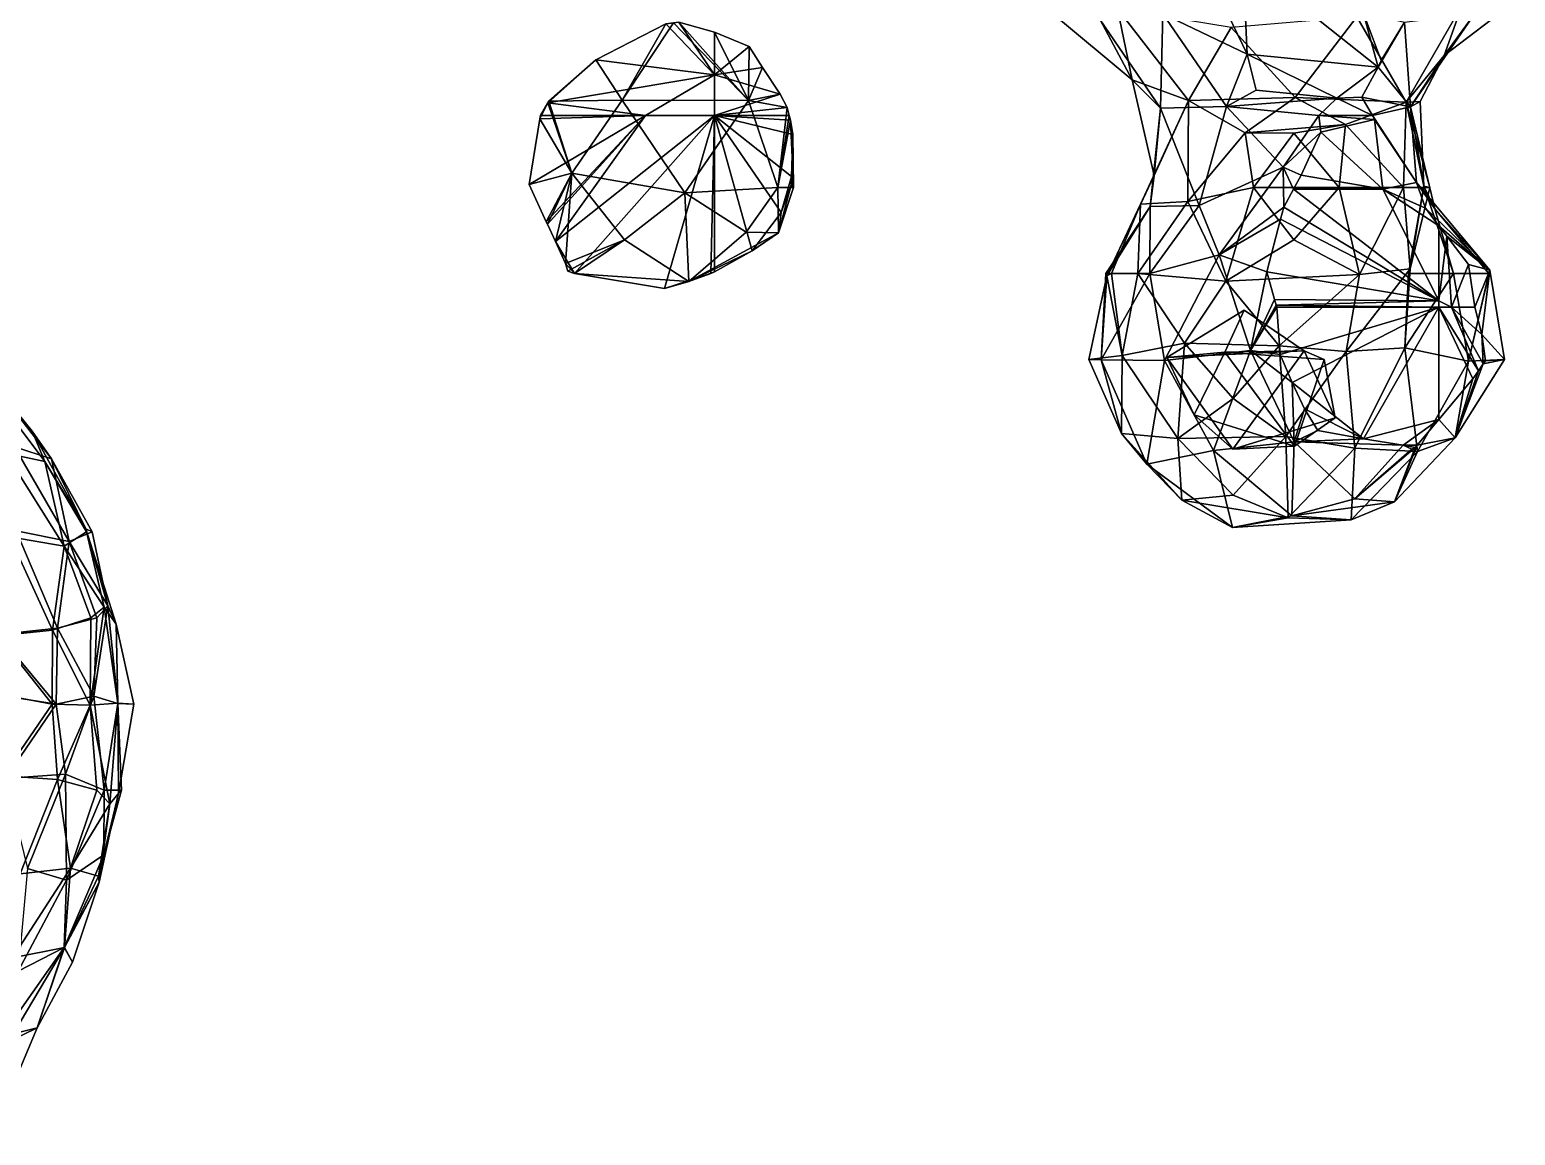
# Model space of a CAD drawing. Extents: x 290083 to 295691, y 4553739 to 4561622.
# Drawn here: x 293728.3 to 294035.8, y 4558265.3 to 4558494.1 of the extents above; entities that cross this region are included whole.
import ezdxf

# ---------------------------------------------------------------- set-up
doc = ezdxf.new("R2010")
doc.units = 0
doc.layers.add('Au_ppm_Pref_-_0_3', color=7, linetype='CONTINUOUS')

msp = doc.modelspace()

# ---------------------------------------------------------------- linework, layer by layer
at = {"layer": 'Au_ppm_Pref_-_0_3'}
for points in [[(293979.37, 4558508.62, 1955.8), (293980.3, 4558489.03, 1956.14), (293976.37, 4558497.21, 1956.21)], [(294007.43, 4558486.35, 1954.57), (293980.3, 4558489.03, 1956.14), (293979.37, 4558508.62, 1955.8)], [(294007.43, 4558486.35, 1954.57), (293979.37, 4558508.62, 1955.8), (294004.3, 4558497.7, 1955)], [(294024.81, 4558499.22, 1938.32), (294002.98, 4558496.78, 1935.86), (294013.18, 4558479.14, 1937.11)], [(294024.81, 4558499.22, 1938.32), (294013.18, 4558479.14, 1937.11), (294021.06, 4558488.79, 1942.16)], [(294024.81, 4558499.22, 1938.32), (294021.06, 4558488.79, 1942.16), (294035.8, 4558499.93, 1942.68)], [(294035.8, 4558499.93, 1942.68), (294021.06, 4558488.79, 1942.16), (294027.4, 4558497.5, 1947.94)], [(293850.93, 4558479.51, 1953.9), (293861.55, 4558495.54, 1955.71), (293859.95, 4558495.36, 1955.79)], [(293877.03, 4558479.45, 1954.05), (293861.55, 4558495.54, 1955.71), (293850.93, 4558479.51, 1953.9)], [(293870, 4558484.77, 1958.47), (293859.95, 4558495.36, 1955.79), (293862.65, 4558495.66, 1956)], [(293877.03, 4558479.45, 1954.05), (293862.65, 4558495.66, 1956), (293861.55, 4558495.54, 1955.71)], [(293862.65, 4558495.66, 1956), (293870, 4558493.64, 1957.03), (293870, 4558484.77, 1958.47)], [(293877.03, 4558479.45, 1954.05), (293870, 4558493.64, 1957.03), (293862.65, 4558495.66, 1956)], [(293953.42, 4558498.41, 1936.6), (293939.97, 4558497.45, 1942.2), (293956.51, 4558483.74, 1943.09)], [(293939.97, 4558497.45, 1942.2), (293949.89, 4558496.16, 1949.7), (293956.51, 4558483.74, 1943.09)], [(293962.82, 4558497.41, 1954.58), (293962.33, 4558477.85, 1948.15), (293949.89, 4558496.16, 1949.7)], [(293956.51, 4558483.74, 1943.09), (293949.89, 4558496.16, 1949.7), (293962.33, 4558477.85, 1948.15)], [(293968.14, 4558479.47, 1937.86), (293976.97, 4558494.6, 1934.64), (293953.42, 4558498.41, 1936.6)], [(293953.42, 4558498.41, 1936.6), (293956.51, 4558483.74, 1943.09), (293968.14, 4558479.47, 1937.86)], [(293975.98, 4558478.26, 1954.9), (293962.33, 4558477.85, 1948.15), (293962.82, 4558497.41, 1954.58)], [(293962.82, 4558497.41, 1954.58), (293976.37, 4558497.21, 1956.21), (293980.3, 4558489.03, 1956.14)], [(293962.82, 4558497.41, 1954.58), (293980.3, 4558489.03, 1956.14), (293975.98, 4558478.26, 1954.9)], [(293990.2, 4558480.06, 1935.65), (294002.98, 4558496.78, 1935.86), (293976.97, 4558494.6, 1934.64)], [(294002.98, 4558496.78, 1935.86), (293990.2, 4558480.06, 1935.65), (294013.18, 4558479.14, 1937.11)], [(294008.02, 4558487.73, 1954.61), (294007.43, 4558486.35, 1954.57), (294004.3, 4558497.7, 1955)], [(294012.83, 4558495.66, 1953.89), (294008.02, 4558487.73, 1954.61), (294004.3, 4558497.7, 1955)], [(294007.43, 4558486.35, 1954.57), (294012.83, 4558495.66, 1953.89), (294014.13, 4558478.15, 1947.78)], [(294008.02, 4558487.73, 1954.61), (294012.83, 4558495.66, 1953.89), (294007.43, 4558486.35, 1954.57)], [(294012.83, 4558495.66, 1953.89), (294027.4, 4558497.5, 1947.94), (294014.13, 4558478.15, 1947.78)], [(294021.06, 4558488.79, 1942.16), (294014.13, 4558478.15, 1947.78), (294027.4, 4558497.5, 1947.94)], [(293870, 4558484.77, 1958.47), (293845.43, 4558487.92, 1955.62), (293859.95, 4558495.36, 1955.79)], [(293859.95, 4558495.36, 1955.79), (293845.43, 4558487.92, 1955.62), (293850.93, 4558479.51, 1953.9)], [(293870, 4558493.64, 1957.03), (293877.17, 4558490.63, 1957.7), (293870, 4558484.77, 1958.47)], [(293877.03, 4558479.45, 1954.05), (293877.17, 4558490.63, 1957.7), (293870, 4558493.64, 1957.03)], [(293968.14, 4558479.47, 1937.86), (293990.2, 4558480.06, 1935.65), (293976.97, 4558494.6, 1934.64)], [(293877.17, 4558490.63, 1957.7), (293879.97, 4558486.33, 1958.47), (293870, 4558484.77, 1958.47)], [(293877.03, 4558479.45, 1954.05), (293879.97, 4558486.33, 1958.47), (293877.17, 4558490.63, 1957.7)], [(293835.49, 4558478.97, 1956.12), (293835.69, 4558479.33, 1956.08), (293845.43, 4558487.92, 1955.62)], [(293870, 4558484.77, 1958.47), (293835.49, 4558478.97, 1956.12), (293845.43, 4558487.92, 1955.62)], [(293850.93, 4558479.51, 1953.9), (293845.43, 4558487.92, 1955.62), (293835.69, 4558479.33, 1956.08)], [(293870, 4558484.77, 1958.47), (293879.97, 4558486.33, 1958.47), (293883.58, 4558480.78, 1959.46)], [(293877.03, 4558479.45, 1954.05), (293883.58, 4558480.78, 1959.46), (293879.97, 4558486.33, 1958.47)], [(293982.17, 4558481.62, 1956.18), (293975.98, 4558478.26, 1954.9), (293980.3, 4558489.03, 1956.14)], [(293982.17, 4558481.62, 1956.18), (293980.3, 4558489.03, 1956.14), (293998.87, 4558479.92, 1955.21)], [(293998.87, 4558479.92, 1955.21), (293980.3, 4558489.03, 1956.14), (294007.43, 4558486.35, 1954.57)], [(294004.03, 4558480.15, 1954.9), (293998.87, 4558479.92, 1955.21), (294007.43, 4558486.35, 1954.57)], [(294004.03, 4558480.15, 1954.9), (294007.43, 4558486.35, 1954.57), (294014.13, 4558478.15, 1947.78)], [(294016.13, 4558479.29, 1942.16), (294021.06, 4558488.79, 1942.16), (294013.18, 4558479.14, 1937.11)], [(294014.13, 4558478.15, 1947.78), (294021.06, 4558488.79, 1942.16), (294016.13, 4558479.29, 1942.16)], [(293855.7, 4558476.38, 1958.47), (293835.49, 4558478.97, 1956.12), (293870, 4558484.77, 1958.47)], [(293870, 4558484.77, 1958.47), (293870, 4558476.38, 1959.83), (293855.7, 4558476.38, 1958.47)], [(293883.58, 4558480.78, 1959.46), (293870, 4558476.38, 1959.83), (293870, 4558484.77, 1958.47)], [(293956.51, 4558483.74, 1943.09), (293962.33, 4558477.85, 1948.15), (293961.07, 4558463.92, 1941.72)], [(293968.14, 4558479.47, 1937.86), (293956.51, 4558483.74, 1943.09), (293961.07, 4558463.92, 1941.72)], [(293883.58, 4558480.78, 1959.46), (293885.06, 4558478.03, 1959.71), (293870, 4558476.38, 1959.83)], [(293877.03, 4558479.45, 1954.05), (293885.06, 4558478.03, 1959.71), (293883.58, 4558480.78, 1959.46)], [(293979.88, 4558472.75, 1931.28), (293990.2, 4558480.06, 1935.65), (293968.14, 4558479.47, 1937.86)], [(293998.87, 4558479.92, 1955.21), (293975.98, 4558478.26, 1954.9), (293982.17, 4558481.62, 1956.18)], [(293979.88, 4558472.75, 1931.28), (294000.68, 4558474.51, 1930.98), (293990.2, 4558480.06, 1935.65)], [(294013.18, 4558479.14, 1937.11), (293990.2, 4558480.06, 1935.65), (294000.68, 4558474.51, 1930.98)], [(294006.26, 4558476.38, 1954.84), (293998.87, 4558479.92, 1955.21), (294004.03, 4558480.15, 1954.9)], [(294006.26, 4558476.38, 1954.84), (294004.03, 4558480.15, 1954.9), (294014.13, 4558478.15, 1947.78)], [(293834.01, 4558476.38, 1956.4), (293833.83, 4558475.7, 1956.45), (293835.49, 4558478.97, 1956.12)], [(293833.83, 4558475.7, 1956.45), (293840.45, 4558464.41, 1955.8), (293835.49, 4558478.97, 1956.12)], [(293855.7, 4558476.38, 1958.47), (293834.01, 4558476.38, 1956.4), (293835.49, 4558478.97, 1956.12)], [(293835.49, 4558478.97, 1956.12), (293840.45, 4558464.41, 1955.8), (293835.69, 4558479.33, 1956.08)], [(293840.45, 4558464.41, 1955.8), (293850.93, 4558479.51, 1953.9), (293835.69, 4558479.33, 1956.08)], [(293863.86, 4558460.38, 1953.59), (293850.93, 4558479.51, 1953.9), (293840.45, 4558464.41, 1955.8)], [(293863.86, 4558460.38, 1953.59), (293877.03, 4558479.45, 1954.05), (293850.93, 4558479.51, 1953.9)], [(293863.86, 4558460.38, 1953.59), (293883.13, 4558461.47, 1956.89), (293877.03, 4558479.45, 1954.05)], [(293870, 4558476.38, 1959.83), (293885.06, 4558478.03, 1959.71), (293885.47, 4558476.38, 1959.86)], [(293885.06, 4558478.03, 1959.71), (293877.03, 4558479.45, 1954.05), (293883.13, 4558461.47, 1956.89)], [(293885.47, 4558476.38, 1959.86), (293885.06, 4558478.03, 1959.71), (293883.13, 4558461.47, 1956.89)], [(293968.14, 4558479.47, 1937.86), (293961.07, 4558463.92, 1941.72), (293958.19, 4558458.04, 1936.22)], [(293968.14, 4558479.47, 1937.86), (293958.19, 4558458.04, 1936.22), (293967.98, 4558458.58, 1930.93)], [(293961.07, 4558463.92, 1941.72), (293962.33, 4558477.85, 1948.15), (293960.19, 4558457.5, 1948.1)], [(293960.19, 4558457.5, 1948.1), (293962.33, 4558477.85, 1948.15), (293970.33, 4558457.73, 1952.77)], [(293975.98, 4558478.26, 1954.9), (293970.33, 4558457.73, 1952.77), (293962.33, 4558477.85, 1948.15)], [(293979.88, 4558472.75, 1931.28), (293968.14, 4558479.47, 1937.86), (293967.98, 4558458.58, 1930.93)], [(293970.33, 4558457.73, 1952.77), (293975.98, 4558478.26, 1954.9), (293987.73, 4558465.65, 1956.49)], [(293975.98, 4558478.26, 1954.9), (293998.87, 4558479.92, 1955.21), (293995.13, 4558476.38, 1955.51)], [(293975.98, 4558478.26, 1954.9), (293995.13, 4558476.38, 1955.51), (293987.73, 4558465.65, 1956.49)], [(294006.26, 4558476.38, 1954.84), (293995.13, 4558476.38, 1955.51), (293998.87, 4558479.92, 1955.21)], [(294012.68, 4558461.47, 1930.6), (294013.18, 4558479.14, 1937.11), (294000.68, 4558474.51, 1930.98)], [(294014.13, 4558478.15, 1947.78), (294015.34, 4558462.52, 1953.92), (294006.26, 4558476.38, 1954.84)], [(294012.68, 4558461.47, 1930.6), (294018.12, 4558461.47, 1936.22), (294013.18, 4558479.14, 1937.11)], [(294016.13, 4558479.29, 1942.16), (294013.18, 4558479.14, 1937.11), (294016.89, 4558461.75, 1941.92)], [(294018.12, 4558461.47, 1936.22), (294016.89, 4558461.75, 1941.92), (294013.18, 4558479.14, 1937.11)], [(294014.13, 4558478.15, 1947.78), (294016.13, 4558479.29, 1942.16), (294016.89, 4558461.75, 1941.92)], [(294014.13, 4558478.15, 1947.78), (294019.15, 4558457.03, 1948.1), (294015.34, 4558462.52, 1953.92)], [(294014.13, 4558478.15, 1947.78), (294016.89, 4558461.75, 1941.92), (294019.15, 4558457.03, 1948.1)], [(293831.64, 4558462.06, 1957.45), (293855.7, 4558476.38, 1958.47), (293835.2, 4558454.36, 1958.47)], [(293831.64, 4558462.06, 1957.45), (293833.83, 4558475.7, 1956.45), (293855.7, 4558476.38, 1958.47)], [(293840.45, 4558464.41, 1955.8), (293833.83, 4558475.7, 1956.45), (293831.64, 4558462.06, 1957.45)], [(293834.01, 4558476.38, 1956.4), (293855.7, 4558476.38, 1958.47), (293833.83, 4558475.7, 1956.45)], [(293855.7, 4558476.38, 1958.47), (293835.44, 4558453.85, 1958.53), (293835.2, 4558454.36, 1958.47)], [(293837.1, 4558450.26, 1959.01), (293835.44, 4558453.85, 1958.53), (293855.7, 4558476.38, 1958.47)], [(293837.1, 4558450.26, 1959.01), (293855.7, 4558476.38, 1958.47), (293870, 4558476.38, 1959.83)], [(293870, 4558476.38, 1959.83), (293841.04, 4558443.65, 1960), (293837.1, 4558450.26, 1959.01)], [(293859.7, 4558440.55, 1962.09), (293841.04, 4558443.65, 1960), (293870, 4558476.38, 1959.83)], [(293869.27, 4558443.64, 1962.74), (293859.7, 4558440.55, 1962.09), (293870, 4558476.38, 1959.83)], [(293870, 4558444.03, 1962.77), (293869.27, 4558443.64, 1962.74), (293870, 4558476.38, 1959.83)], [(293877.82, 4558448.36, 1962.56), (293870, 4558444.03, 1962.77), (293870, 4558476.38, 1959.83)], [(293883.81, 4558456.27, 1961.98), (293877.82, 4558448.36, 1962.56), (293870, 4558476.38, 1959.83)], [(293885.96, 4558463.71, 1961.35), (293883.81, 4558456.27, 1961.98), (293870, 4558476.38, 1959.83)], [(293885.73, 4558475.43, 1959.97), (293886.25, 4558472.4, 1960.33), (293870, 4558476.38, 1959.83)], [(293885.47, 4558476.38, 1959.86), (293885.73, 4558475.43, 1959.97), (293870, 4558476.38, 1959.83)], [(293886.25, 4558472.4, 1960.33), (293885.96, 4558463.71, 1961.35), (293870, 4558476.38, 1959.83)], [(293885.73, 4558475.43, 1959.97), (293885.47, 4558476.38, 1959.86), (293883.13, 4558461.47, 1956.89)], [(293886.38, 4558461.47, 1959.98), (293885.73, 4558475.43, 1959.97), (293883.13, 4558461.47, 1956.89)], [(293886.38, 4558461.47, 1959.98), (293886.25, 4558472.4, 1960.33), (293885.73, 4558475.43, 1959.97)], [(293979.88, 4558472.75, 1931.28), (293989.98, 4558472.73, 1926.53), (294000.68, 4558474.51, 1930.98)], [(293995.13, 4558476.38, 1955.51), (293995.56, 4558472.9, 1955.89), (293987.73, 4558465.65, 1956.49)], [(294000.68, 4558474.51, 1930.98), (293989.98, 4558472.73, 1926.53), (293999.34, 4558461.47, 1925.87)], [(294006.65, 4558475.54, 1954.92), (293995.13, 4558476.38, 1955.51), (294006.26, 4558476.38, 1954.84)], [(294006.65, 4558475.54, 1954.92), (293995.56, 4558472.9, 1955.89), (293995.13, 4558476.38, 1955.51)], [(294006.65, 4558475.54, 1954.92), (294008.34, 4558461.11, 1956.49), (293995.56, 4558472.9, 1955.89)], [(294012.68, 4558461.47, 1930.6), (294000.68, 4558474.51, 1930.98), (293999.34, 4558461.47, 1925.87)], [(294006.65, 4558475.54, 1954.92), (294006.26, 4558476.38, 1954.84), (294015.34, 4558462.52, 1953.92)], [(294008.34, 4558461.11, 1956.49), (294006.65, 4558475.54, 1954.92), (294015.34, 4558462.52, 1953.92)], [(293886.38, 4558461.47, 1959.98), (293885.96, 4558463.71, 1961.35), (293886.25, 4558472.4, 1960.33)], [(293979.88, 4558472.75, 1931.28), (293967.98, 4558458.58, 1930.93), (293981.57, 4558461.47, 1926.32)], [(293979.88, 4558472.75, 1931.28), (293981.57, 4558461.47, 1926.32), (293989.98, 4558472.73, 1926.53)], [(293989.98, 4558472.73, 1926.53), (293981.57, 4558461.47, 1926.32), (293999.34, 4558461.47, 1925.87)], [(293987.73, 4558465.65, 1956.49), (293995.56, 4558472.9, 1955.89), (293991.47, 4558464.05, 1957.16)], [(294008.34, 4558461.11, 1956.49), (293991.47, 4558464.05, 1957.16), (293995.56, 4558472.9, 1955.89)], [(293970.33, 4558457.73, 1952.77), (293987.73, 4558465.65, 1956.49), (293974.48, 4558447.56, 1956.71)], [(293987.85, 4558457.38, 1958.14), (293974.48, 4558447.56, 1956.71), (293987.73, 4558465.65, 1956.49)], [(293987.85, 4558457.38, 1958.14), (293987.73, 4558465.65, 1956.49), (293989.9, 4558461.12, 1957.59)], [(293989.9, 4558461.12, 1957.59), (293987.73, 4558465.65, 1956.49), (293991.47, 4558464.05, 1957.16)], [(293831.64, 4558462.06, 1957.45), (293835.2, 4558454.36, 1958.47), (293840.45, 4558464.41, 1955.8)], [(293835.2, 4558454.36, 1958.47), (293835.44, 4558453.85, 1958.53), (293840.45, 4558464.41, 1955.8)], [(293835.44, 4558453.85, 1958.53), (293837.1, 4558450.26, 1959.01), (293840.45, 4558464.41, 1955.8)], [(293837.1, 4558450.26, 1959.01), (293839.14, 4558445.72, 1959.62), (293840.45, 4558464.41, 1955.8)], [(293839.14, 4558445.72, 1959.62), (293851.39, 4558450.61, 1956.36), (293840.45, 4558464.41, 1955.8)], [(293851.39, 4558450.61, 1956.36), (293863.86, 4558460.38, 1953.59), (293840.45, 4558464.41, 1955.8)], [(293883.81, 4558456.27, 1961.98), (293885.92, 4558462.01, 1961.5), (293883.25, 4558452.05, 1959.98)], [(293886.38, 4558461.47, 1959.98), (293883.25, 4558452.05, 1959.98), (293885.92, 4558462.01, 1961.5)], [(293885.96, 4558463.71, 1961.35), (293885.92, 4558462.01, 1961.5), (293883.81, 4558456.27, 1961.98)], [(293886.38, 4558461.47, 1959.98), (293885.92, 4558462.01, 1961.5), (293885.96, 4558463.71, 1961.35)], [(293958.19, 4558458.04, 1936.22), (293961.07, 4558463.92, 1941.72), (293951.21, 4558443.21, 1941.83)], [(293961.07, 4558463.92, 1941.72), (293960.19, 4558457.5, 1948.1), (293951.21, 4558443.21, 1941.83)], [(293991.47, 4558464.05, 1957.16), (294008.34, 4558461.11, 1956.49), (293989.9, 4558461.12, 1957.59)], [(294015.34, 4558462.52, 1953.92), (294017.18, 4558457.21, 1956.41), (294008.34, 4558461.11, 1956.49)], [(294016.89, 4558461.75, 1941.92), (294013.68, 4558443.65, 1942.16), (294023.01, 4558443.65, 1944.41)], [(294013.68, 4558443.65, 1942.16), (294016.89, 4558461.75, 1941.92), (294014.04, 4558444.62, 1936.33)], [(294014.04, 4558444.62, 1936.33), (294016.89, 4558461.75, 1941.92), (294018.12, 4558461.47, 1936.22)], [(294015.34, 4558462.52, 1953.92), (294030.51, 4558444.37, 1953.98), (294017.18, 4558457.21, 1956.41)], [(294015.34, 4558462.52, 1953.92), (294019.15, 4558457.03, 1948.1), (294030.51, 4558444.37, 1953.98)], [(294019.15, 4558457.03, 1948.1), (294016.89, 4558461.75, 1941.92), (294023.01, 4558443.65, 1944.41)], [(293863.86, 4558460.38, 1953.59), (293851.39, 4558450.61, 1956.36), (293864.73, 4558441.98, 1959.76)], [(293883.13, 4558461.47, 1956.89), (293863.86, 4558460.38, 1953.59), (293876.58, 4558452.22, 1956.89)], [(293863.86, 4558460.38, 1953.59), (293864.73, 4558441.98, 1959.76), (293876.58, 4558452.22, 1956.89)], [(293876.58, 4558452.22, 1956.89), (293883.25, 4558452.05, 1959.98), (293883.13, 4558461.47, 1956.89)], [(293886.38, 4558461.47, 1959.98), (293883.13, 4558461.47, 1956.89), (293883.25, 4558452.05, 1959.98)], [(293958.19, 4558458.04, 1936.22), (293957.66, 4558443.65, 1932.86), (293967.98, 4558458.58, 1930.93)], [(293967.98, 4558458.58, 1930.93), (293957.66, 4558443.65, 1932.86), (293975.87, 4558442.07, 1929.03)], [(293967.98, 4558458.58, 1930.93), (293975.87, 4558442.07, 1929.03), (293981.57, 4558461.47, 1926.32)], [(293981.57, 4558461.47, 1926.32), (293975.87, 4558442.07, 1929.03), (293989.98, 4558450.66, 1926.68)], [(293999.34, 4558461.47, 1925.87), (293981.57, 4558461.47, 1926.32), (293989.98, 4558450.66, 1926.68)], [(293987.85, 4558457.38, 1958.14), (293989.9, 4558461.12, 1957.59), (294020, 4558438.04, 1958.47)], [(294020, 4558438.04, 1958.47), (293989.9, 4558461.12, 1957.59), (294008.34, 4558461.11, 1956.49)], [(293999.34, 4558461.47, 1925.87), (293989.98, 4558450.66, 1926.68), (294003.55, 4558443.47, 1930.09)], [(294012.68, 4558461.47, 1930.6), (293999.34, 4558461.47, 1925.87), (294003.55, 4558443.47, 1930.09)], [(294012.68, 4558461.47, 1930.6), (294003.55, 4558443.47, 1930.09), (294014.04, 4558444.62, 1936.33)], [(294017.18, 4558457.21, 1956.41), (294020, 4558453.53, 1956.67), (294008.34, 4558461.11, 1956.49)], [(294008.34, 4558461.11, 1956.49), (294020, 4558453.53, 1956.67), (294020, 4558438.04, 1958.47)], [(294012.68, 4558461.47, 1930.6), (294014.04, 4558444.62, 1936.33), (294018.12, 4558461.47, 1936.22)], [(293883.25, 4558452.05, 1959.98), (293877.82, 4558448.36, 1962.56), (293883.81, 4558456.27, 1961.98)], [(293960.19, 4558457.5, 1948.1), (293960.13, 4558443.65, 1952.69), (293951, 4558443.65, 1948.1)], [(293960.19, 4558457.5, 1948.1), (293951, 4558443.65, 1948.1), (293951.21, 4558443.21, 1941.83)], [(293952.17, 4558443.65, 1936.22), (293958.19, 4558458.04, 1936.22), (293951.21, 4558443.21, 1941.83)], [(293958.19, 4558458.04, 1936.22), (293952.17, 4558443.65, 1936.22), (293957.66, 4558443.65, 1932.86)], [(293960.19, 4558457.5, 1948.1), (293970.33, 4558457.73, 1952.77), (293960.13, 4558443.65, 1952.69)], [(293970.33, 4558457.73, 1952.77), (293974.48, 4558447.56, 1956.71), (293960.13, 4558443.65, 1952.69)], [(293987.85, 4558457.38, 1958.14), (293987.2, 4558454.89, 1958.47), (293974.48, 4558447.56, 1956.71)], [(293987.2, 4558454.89, 1958.47), (293987.85, 4558457.38, 1958.14), (294020, 4558438.04, 1958.47)], [(294017.18, 4558457.21, 1956.41), (294030.51, 4558444.37, 1953.98), (294020, 4558453.53, 1956.67)], [(294019.15, 4558457.03, 1948.1), (294030.29, 4558443.65, 1948.1), (294030.51, 4558444.37, 1953.98)], [(294019.15, 4558457.03, 1948.1), (294023.01, 4558443.65, 1944.41), (294030.29, 4558443.65, 1948.1)], [(293987.2, 4558454.89, 1958.47), (293984.34, 4558444.03, 1959.88), (293974.48, 4558447.56, 1956.71)], [(293984.34, 4558444.03, 1959.88), (293987.2, 4558454.89, 1958.47), (294020, 4558438.04, 1958.47)], [(294020, 4558453.53, 1956.67), (294021.63, 4558451.4, 1956.82), (294020, 4558438.04, 1958.47)], [(294020, 4558453.53, 1956.67), (294030.51, 4558444.37, 1953.98), (294021.63, 4558451.4, 1956.82)], [(293837.1, 4558450.26, 1959.01), (293841.04, 4558443.65, 1960), (293839.14, 4558445.72, 1959.62)], [(293851.39, 4558450.61, 1956.36), (293839.14, 4558445.72, 1959.62), (293839.68, 4558444.17, 1959.82)], [(293839.68, 4558444.17, 1959.82), (293841.04, 4558443.65, 1960), (293851.39, 4558450.61, 1956.36)], [(293864.73, 4558441.98, 1959.76), (293851.39, 4558450.61, 1956.36), (293841.04, 4558443.65, 1960)], [(293876.58, 4558452.22, 1956.89), (293864.73, 4558441.98, 1959.76), (293883.25, 4558452.05, 1959.98)], [(293877.82, 4558448.36, 1962.56), (293883.25, 4558452.05, 1959.98), (293864.73, 4558441.98, 1959.76)], [(293975.87, 4558442.07, 1929.03), (294003.55, 4558443.47, 1930.09), (293989.98, 4558450.66, 1926.68)], [(294020, 4558438.04, 1958.47), (294021.63, 4558451.4, 1956.82), (294022.59, 4558436.69, 1958.47)], [(294026.11, 4558445.55, 1957.23), (294022.59, 4558436.69, 1958.47), (294021.63, 4558451.4, 1956.82)], [(294021.63, 4558451.4, 1956.82), (294030.51, 4558444.37, 1953.98), (294026.11, 4558445.55, 1957.23)], [(293877.82, 4558448.36, 1962.56), (293864.73, 4558441.98, 1959.76), (293870, 4558444.03, 1962.77)], [(293960.13, 4558443.65, 1952.69), (293974.48, 4558447.56, 1956.71), (293963.17, 4558425.68, 1954.85)], [(293980.95, 4558427.72, 1958.96), (293963.17, 4558425.68, 1954.85), (293974.48, 4558447.56, 1956.71)], [(293984.34, 4558444.03, 1959.88), (293980.95, 4558427.72, 1958.96), (293974.48, 4558447.56, 1956.71)], [(293839.14, 4558445.72, 1959.62), (293841.04, 4558443.65, 1960), (293839.68, 4558444.17, 1959.82)], [(293841.04, 4558443.65, 1960), (293859.7, 4558440.55, 1962.09), (293864.73, 4558441.98, 1959.76)], [(293864.73, 4558441.98, 1959.76), (293859.7, 4558440.55, 1962.09), (293869.27, 4558443.64, 1962.74)], [(293870, 4558444.03, 1962.77), (293864.73, 4558441.98, 1959.76), (293869.27, 4558443.64, 1962.74)], [(293951.21, 4558443.21, 1941.83), (293950.03, 4558425.83, 1948.4), (293947.53, 4558425.84, 1942.16)], [(293954.42, 4558426.66, 1936.42), (293951.21, 4558443.21, 1941.83), (293947.53, 4558425.84, 1942.16)], [(293951.21, 4558443.21, 1941.83), (293951, 4558443.65, 1948.1), (293950.03, 4558425.83, 1948.4)], [(293951, 4558443.65, 1948.1), (293960.13, 4558443.65, 1952.69), (293950.03, 4558425.83, 1948.4)], [(293960.13, 4558443.65, 1952.69), (293963.17, 4558425.68, 1954.85), (293950.03, 4558425.83, 1948.4)], [(293954.42, 4558426.66, 1936.42), (293952.17, 4558443.65, 1936.22), (293951.21, 4558443.21, 1941.83)], [(293952.17, 4558443.65, 1936.22), (293954.42, 4558426.66, 1936.42), (293957.66, 4558443.65, 1932.86)], [(293954.42, 4558426.66, 1936.42), (293967.3, 4558429.27, 1932.61), (293957.66, 4558443.65, 1932.86)], [(293957.66, 4558443.65, 1932.86), (293967.3, 4558429.27, 1932.61), (293975.87, 4558442.07, 1929.03)], [(293975.87, 4558442.07, 1929.03), (293986.91, 4558428.7, 1932.68), (294003.55, 4558443.47, 1930.09)], [(293980.95, 4558427.72, 1958.96), (293984.34, 4558444.03, 1959.88), (293985.95, 4558438.25, 1960.45)], [(293985.95, 4558438.25, 1960.45), (293984.34, 4558444.03, 1959.88), (294020, 4558438.04, 1958.47)], [(293986.91, 4558428.7, 1932.68), (294000.79, 4558427.55, 1936.79), (294003.55, 4558443.47, 1930.09)], [(294012.92, 4558428.3, 1942.63), (294014.04, 4558444.62, 1936.33), (294000.79, 4558427.55, 1936.79)], [(294014.04, 4558444.62, 1936.33), (294003.55, 4558443.47, 1930.09), (294000.79, 4558427.55, 1936.79)], [(294012.92, 4558428.3, 1942.63), (294013.68, 4558443.65, 1942.16), (294014.04, 4558444.62, 1936.33)], [(294012.92, 4558428.3, 1942.63), (294026.12, 4558425.55, 1948.45), (294023.01, 4558443.65, 1944.41)], [(294012.92, 4558428.3, 1942.63), (294023.01, 4558443.65, 1944.41), (294013.68, 4558443.65, 1942.16)], [(294022.59, 4558436.69, 1958.47), (294026.11, 4558445.55, 1957.23), (294027.4, 4558436.69, 1958.18)], [(294023.01, 4558443.65, 1944.41), (294026.12, 4558425.55, 1948.45), (294030.29, 4558443.65, 1948.1)], [(294026.11, 4558445.55, 1957.23), (294030.51, 4558444.37, 1953.98), (294027.4, 4558436.69, 1958.18)], [(294033.53, 4558425.84, 1954.04), (294030.51, 4558444.37, 1953.98), (294026.12, 4558425.55, 1948.45)], [(294026.12, 4558425.55, 1948.45), (294030.51, 4558444.37, 1953.98), (294030.29, 4558443.65, 1948.1)], [(294027.4, 4558436.69, 1958.18), (294030.51, 4558444.37, 1953.98), (294028.84, 4558431.06, 1958.28)], [(294033.53, 4558425.84, 1954.04), (294028.84, 4558431.06, 1958.28), (294030.51, 4558444.37, 1953.98)], [(293986.91, 4558428.7, 1932.68), (293975.87, 4558442.07, 1929.03), (293967.3, 4558429.27, 1932.61)], [(293986.29, 4558437.13, 1960.56), (293980.95, 4558427.72, 1958.96), (293985.95, 4558438.25, 1960.45)], [(293986.43, 4558436.69, 1960.6), (293980.95, 4558427.72, 1958.96), (293986.29, 4558437.13, 1960.56)], [(293986.29, 4558437.13, 1960.56), (293985.95, 4558438.25, 1960.45), (294020, 4558438.04, 1958.47)], [(294020, 4558436.69, 1958.62), (293986.29, 4558437.13, 1960.56), (294020, 4558438.04, 1958.47)], [(294020, 4558436.69, 1958.62), (293986.43, 4558436.69, 1960.6), (293986.29, 4558437.13, 1960.56)], [(294022.59, 4558436.69, 1958.47), (294020, 4558436.69, 1958.62), (294020, 4558438.04, 1958.47)], [(293979.68, 4558436.11, 1845.7), (293992.07, 4558427.63, 1848.1), (293963.64, 4558426.28, 1847.01)], [(293979.68, 4558436.11, 1845.7), (293963.64, 4558426.28, 1847.01), (293975.68, 4558427.38, 1839.96)], [(293979.68, 4558436.11, 1845.7), (293975.68, 4558427.38, 1839.96), (293992.07, 4558427.63, 1848.1)], [(293987.13, 4558426.91, 1960.85), (293980.95, 4558427.72, 1958.96), (293986.43, 4558436.69, 1960.6)], [(294020, 4558436.69, 1958.62), (293987.13, 4558426.91, 1960.85), (293986.43, 4558436.69, 1960.6)], [(293989.59, 4558421.14, 1960.88), (293987.13, 4558426.91, 1960.85), (294020, 4558436.69, 1958.62)], [(294020, 4558436.69, 1958.62), (294004.35, 4558409.43, 1960.36), (293989.59, 4558421.14, 1960.88)], [(294020, 4558413.45, 1959.32), (294004.35, 4558409.43, 1960.36), (294020, 4558436.69, 1958.62)], [(294027.04, 4558421.89, 1958.68), (294020, 4558413.45, 1959.32), (294020, 4558436.69, 1958.62)], [(294028.19, 4558423.55, 1958.57), (294027.04, 4558421.89, 1958.68), (294020, 4558436.69, 1958.62)], [(294022.59, 4558436.69, 1958.47), (294028.19, 4558423.55, 1958.57), (294020, 4558436.69, 1958.62)], [(294022.59, 4558436.69, 1958.47), (294029.15, 4558424.94, 1958.47), (294028.19, 4558423.55, 1958.57)], [(294027.4, 4558436.69, 1958.18), (294028.84, 4558431.06, 1958.28), (294022.59, 4558436.69, 1958.47)], [(294028.84, 4558431.06, 1958.28), (294029.15, 4558424.94, 1958.47), (294022.59, 4558436.69, 1958.47)], [(294029.62, 4558425.62, 1958.42), (294029.15, 4558424.94, 1958.47), (294028.84, 4558431.06, 1958.28)], [(294033.53, 4558425.84, 1954.04), (294029.62, 4558425.62, 1958.42), (294028.84, 4558431.06, 1958.28)], [(293967.3, 4558429.27, 1932.61), (293954.42, 4558426.66, 1936.42), (293965.97, 4558409.49, 1936.7)], [(293967.3, 4558429.27, 1932.61), (293965.97, 4558409.49, 1936.7), (293977.38, 4558417.8, 1933.54)], [(293986.91, 4558428.7, 1932.68), (293967.3, 4558429.27, 1932.61), (293977.38, 4558417.8, 1933.54)], [(293986.91, 4558428.7, 1932.68), (293977.38, 4558417.8, 1933.54), (293988.28, 4558409.92, 1936.83)], [(293986.91, 4558428.7, 1932.68), (293988.28, 4558409.92, 1936.83), (294000.79, 4558427.55, 1936.79)], [(294012.92, 4558428.3, 1942.63), (294000.79, 4558427.55, 1936.79), (294002.59, 4558407.52, 1941.81)], [(294002.59, 4558407.52, 1941.81), (294015.58, 4558406.84, 1948.01), (294012.92, 4558428.3, 1942.63)], [(294012.92, 4558428.3, 1942.63), (294015.58, 4558406.84, 1948.01), (294026.12, 4558425.55, 1948.45)], [(293718.83, 4558423.25, 1841.19), (293728.79, 4558411.03, 1847.03), (293713.82, 4558427.5, 1847.08)], [(293713.82, 4558427.5, 1847.08), (293728.79, 4558411.03, 1847.03), (293720.59, 4558419.03, 1853.07)], [(293954.42, 4558426.66, 1936.42), (293947.53, 4558425.84, 1942.16), (293954.28, 4558410.53, 1943.16)], [(293947.53, 4558425.84, 1942.16), (293950.03, 4558425.83, 1948.4), (293954.28, 4558410.53, 1943.16)], [(293963.17, 4558425.68, 1954.85), (293959.52, 4558404.22, 1949.43), (293950.03, 4558425.83, 1948.4)], [(293954.28, 4558410.53, 1943.16), (293950.03, 4558425.83, 1948.4), (293959.52, 4558404.22, 1949.43)], [(293965.97, 4558409.49, 1936.7), (293954.42, 4558426.66, 1936.42), (293954.28, 4558410.53, 1943.16)], [(293973.33, 4558407.01, 1955.44), (293959.52, 4558404.22, 1949.43), (293963.17, 4558425.68, 1954.85)], [(293980.95, 4558427.72, 1958.96), (293973.33, 4558407.01, 1955.44), (293963.17, 4558425.68, 1954.85)], [(293992.07, 4558427.63, 1848.1), (293977.3, 4558407.3, 1847.12), (293963.64, 4558426.28, 1847.01)], [(293969.29, 4558414.4, 1841.19), (293975.68, 4558427.38, 1839.96), (293963.64, 4558426.28, 1847.01)], [(293969.29, 4558414.4, 1841.19), (293963.64, 4558426.28, 1847.01), (293977.3, 4558407.3, 1847.12)], [(293975.68, 4558427.38, 1839.96), (293969.29, 4558414.4, 1841.19), (293990.07, 4558407.94, 1841.11)], [(293973.33, 4558407.01, 1955.44), (293980.95, 4558427.72, 1958.96), (293990.05, 4558408.8, 1959.38)], [(293996.26, 4558425.84, 1841.98), (293992.07, 4558427.63, 1848.1), (293975.68, 4558427.38, 1839.96)], [(293996.26, 4558425.84, 1841.98), (293975.68, 4558427.38, 1839.96), (293990.07, 4558407.94, 1841.11)], [(293998.48, 4558413.81, 1847.13), (293977.3, 4558407.3, 1847.12), (293992.07, 4558427.63, 1848.1)], [(293980.95, 4558427.72, 1958.96), (293987.13, 4558426.91, 1960.85), (293989.59, 4558421.14, 1960.88)], [(293980.95, 4558427.72, 1958.96), (293989.59, 4558421.14, 1960.88), (293990.05, 4558408.8, 1959.38)], [(294000.79, 4558427.55, 1936.79), (293988.28, 4558409.92, 1936.83), (294002.59, 4558407.52, 1941.81)], [(293996.26, 4558425.84, 1841.98), (293990.07, 4558407.94, 1841.11), (293998.48, 4558413.81, 1847.13)], [(293996.26, 4558425.84, 1841.98), (293998.48, 4558413.81, 1847.13), (293992.07, 4558427.63, 1848.1)], [(294015.58, 4558406.84, 1948.01), (294023.34, 4558409.63, 1954.04), (294026.12, 4558425.55, 1948.45)], [(294033.53, 4558425.84, 1954.04), (294023.34, 4558409.63, 1954.04), (294029.15, 4558424.94, 1958.47)], [(294033.53, 4558425.84, 1954.04), (294026.12, 4558425.55, 1948.45), (294023.34, 4558409.63, 1954.04)], [(294029.15, 4558424.94, 1958.47), (294023.34, 4558409.63, 1954.04), (294028.19, 4558423.55, 1958.57)], [(294033.53, 4558425.84, 1954.04), (294029.15, 4558424.94, 1958.47), (294029.62, 4558425.62, 1958.42)], [(293725.12, 4558407.78, 1835.34), (293732.76, 4558405.32, 1841.19), (293718.83, 4558423.25, 1841.19)], [(293718.83, 4558423.25, 1841.19), (293732.76, 4558405.32, 1841.19), (293728.79, 4558411.03, 1847.03)], [(294023.34, 4558409.63, 1954.04), (294020, 4558413.45, 1959.32), (294027.04, 4558421.89, 1958.68)], [(294028.19, 4558423.55, 1958.57), (294023.34, 4558409.63, 1954.04), (294027.04, 4558421.89, 1958.68)], [(293720.59, 4558419.03, 1853.07), (293731.4, 4558404.74, 1853.07), (293723.33, 4558406.47, 1858.43)], [(293731.4, 4558404.74, 1853.07), (293720.59, 4558419.03, 1853.07), (293728.79, 4558411.03, 1847.03)], [(293992.19, 4558415.66, 1960.99), (293989.59, 4558421.14, 1960.88), (294004.35, 4558409.43, 1960.36)], [(293989.59, 4558421.14, 1960.88), (293992.19, 4558415.66, 1960.99), (293990.05, 4558408.8, 1959.38)], [(293965.97, 4558409.49, 1936.7), (293988.28, 4558409.92, 1936.83), (293977.38, 4558417.8, 1933.54)], [(293990.05, 4558408.8, 1959.38), (293992.19, 4558415.66, 1960.99), (293994.94, 4558411.19, 1961.03)], [(293994.94, 4558411.19, 1961.03), (293992.19, 4558415.66, 1960.99), (294004.35, 4558409.43, 1960.36)], [(293969.29, 4558414.4, 1841.19), (293977.3, 4558407.3, 1847.12), (293990.07, 4558407.94, 1841.11)], [(293990.07, 4558407.94, 1841.11), (293977.3, 4558407.3, 1847.12), (293998.48, 4558413.81, 1847.13)], [(294020, 4558413.45, 1959.32), (294012.57, 4558408.12, 1959.91), (294004.35, 4558409.43, 1960.36)], [(294020, 4558413.45, 1959.32), (294015.51, 4558408.11, 1959.74), (294012.57, 4558408.12, 1959.91)], [(294023.34, 4558409.63, 1954.04), (294015.51, 4558408.11, 1959.74), (294020, 4558413.45, 1959.32)], [(293731.4, 4558404.74, 1853.07), (293728.79, 4558411.03, 1847.03), (293739.9, 4558390.84, 1847.09)], [(293728.79, 4558411.03, 1847.03), (293732.76, 4558405.32, 1841.19), (293739.9, 4558390.84, 1847.09)], [(293959.52, 4558404.22, 1949.43), (293966.79, 4558396.76, 1943.4), (293954.28, 4558410.53, 1943.16)], [(293965.97, 4558409.49, 1936.7), (293954.28, 4558410.53, 1943.16), (293966.79, 4558396.76, 1943.4)], [(293965.97, 4558409.49, 1936.7), (293977.38, 4558397.8, 1938.75), (293988.28, 4558409.92, 1936.83)], [(293965.97, 4558409.49, 1936.7), (293966.79, 4558396.76, 1943.4), (293977.38, 4558397.8, 1938.75)], [(293988.28, 4558409.92, 1936.83), (293977.38, 4558397.8, 1938.75), (293988.76, 4558393.13, 1942.56)], [(293988.28, 4558409.92, 1936.83), (293988.76, 4558393.13, 1942.56), (294002.59, 4558407.52, 1941.81)], [(294004.35, 4558409.43, 1960.36), (293990.05, 4558408.8, 1959.38), (293994.94, 4558411.19, 1961.03)], [(294012.57, 4558408.12, 1959.91), (293990.05, 4558408.8, 1959.38), (294004.35, 4558409.43, 1960.36)], [(294010.78, 4558396.42, 1954.04), (294015.51, 4558408.11, 1959.74), (294023.34, 4558409.63, 1954.04)], [(294010.78, 4558396.42, 1954.04), (294023.34, 4558409.63, 1954.04), (294015.58, 4558406.84, 1948.01)], [(293723.33, 4558406.47, 1858.43), (293735.38, 4558387.21, 1858), (293724.16, 4558389.14, 1864.62)], [(293723.33, 4558406.47, 1858.43), (293731.4, 4558404.74, 1853.07), (293735.38, 4558387.21, 1858)], [(293725.12, 4558407.78, 1835.34), (293725.44, 4558390.38, 1829.37), (293736.4, 4558388.21, 1835.92)], [(293725.12, 4558407.78, 1835.34), (293736.4, 4558388.21, 1835.92), (293732.76, 4558405.32, 1841.19)], [(293959.52, 4558404.22, 1949.43), (293973.33, 4558407.01, 1955.44), (293977.27, 4558391.09, 1948.14)], [(293989.52, 4558393.52, 1953.79), (293973.33, 4558407.01, 1955.44), (293990.05, 4558408.8, 1959.38)], [(293973.33, 4558407.01, 1955.44), (293989.52, 4558393.52, 1953.79), (293977.27, 4558391.09, 1948.14)], [(293988.76, 4558393.13, 1942.56), (294001.82, 4558392.66, 1948.56), (294002.59, 4558407.52, 1941.81)], [(293990.05, 4558408.8, 1959.38), (294002.58, 4558397.03, 1957.7), (293989.52, 4558393.52, 1953.79)], [(294002.58, 4558397.03, 1957.7), (293990.05, 4558408.8, 1959.38), (294012.57, 4558408.12, 1959.91)], [(294001.82, 4558392.66, 1948.56), (294015.58, 4558406.84, 1948.01), (294002.59, 4558407.52, 1941.81)], [(294010.78, 4558396.42, 1954.04), (294015.58, 4558406.84, 1948.01), (294001.82, 4558392.66, 1948.56)], [(294002.58, 4558397.03, 1957.7), (294012.57, 4558408.12, 1959.91), (294014.38, 4558407.34, 1959.83)], [(294015.05, 4558407.66, 1959.78), (294002.58, 4558397.03, 1957.7), (294014.38, 4558407.34, 1959.83)], [(294010.78, 4558396.42, 1954.04), (294002.58, 4558397.03, 1957.7), (294015.05, 4558407.66, 1959.78)], [(294010.78, 4558396.42, 1954.04), (294015.05, 4558407.66, 1959.78), (294015.51, 4558408.11, 1959.74)], [(294015.05, 4558407.66, 1959.78), (294014.38, 4558407.34, 1959.83), (294012.57, 4558408.12, 1959.91)], [(294015.51, 4558408.11, 1959.74), (294015.05, 4558407.66, 1959.78), (294012.57, 4558408.12, 1959.91)], [(293735.38, 4558387.21, 1858), (293731.4, 4558404.74, 1853.07), (293740.04, 4558390.2, 1853.07)], [(293740.04, 4558390.2, 1853.07), (293731.4, 4558404.74, 1853.07), (293739.9, 4558390.84, 1847.09)], [(293741.17, 4558390.2, 1841.19), (293739.9, 4558390.84, 1847.09), (293732.76, 4558405.32, 1841.19)], [(293736.4, 4558388.21, 1835.92), (293741.17, 4558390.2, 1841.19), (293732.76, 4558405.32, 1841.19)], [(293959.52, 4558404.22, 1949.43), (293977.27, 4558391.09, 1948.14), (293966.79, 4558396.76, 1943.4)], [(293966.79, 4558396.76, 1943.4), (293988.76, 4558393.13, 1942.56), (293977.38, 4558397.8, 1938.75)], [(294010.78, 4558396.42, 1954.04), (293989.52, 4558393.52, 1953.79), (294002.58, 4558397.03, 1957.7)], [(293977.27, 4558391.09, 1948.14), (293988.76, 4558393.13, 1942.56), (293966.79, 4558396.76, 1943.4)], [(294010.78, 4558396.42, 1954.04), (294001.82, 4558392.66, 1948.56), (293989.52, 4558393.52, 1953.79)], [(293740.04, 4558390.2, 1853.07), (293739.9, 4558390.84, 1847.09), (293743.69, 4558374.59, 1853.85)], [(293743.69, 4558374.59, 1853.85), (293739.9, 4558390.84, 1847.09), (293746.16, 4558371.06, 1847.17)], [(293746.16, 4558371.06, 1847.17), (293739.9, 4558390.84, 1847.09), (293744.4, 4558374.87, 1840.3)], [(293739.9, 4558390.84, 1847.09), (293741.17, 4558390.2, 1841.19), (293744.4, 4558374.87, 1840.3)], [(294001.82, 4558392.66, 1948.56), (293977.27, 4558391.09, 1948.14), (293989.52, 4558393.52, 1953.79)], [(293977.27, 4558391.09, 1948.14), (294001.82, 4558392.66, 1948.56), (293988.76, 4558393.13, 1942.56)], [(293724.16, 4558389.14, 1864.62), (293732.99, 4558369.83, 1864.39), (293721.65, 4558368.65, 1869.93)], [(293721.72, 4558368.92, 1824.2), (293733.99, 4558370.29, 1829.75), (293725.44, 4558390.38, 1829.37)], [(293724.16, 4558389.14, 1864.62), (293735.38, 4558387.21, 1858), (293732.99, 4558369.83, 1864.39)], [(293736.4, 4558388.21, 1835.92), (293725.44, 4558390.38, 1829.37), (293733.99, 4558370.29, 1829.75)], [(293733.99, 4558370.29, 1829.75), (293742.13, 4558372.38, 1835.25), (293736.4, 4558388.21, 1835.92)], [(293735.38, 4558387.21, 1858), (293740.04, 4558390.2, 1853.07), (293743.69, 4558374.59, 1853.85)], [(293736.4, 4558388.21, 1835.92), (293744.4, 4558374.87, 1840.3), (293741.17, 4558390.2, 1841.19)], [(293736.4, 4558388.21, 1835.92), (293742.13, 4558372.38, 1835.25), (293744.4, 4558374.87, 1840.3)], [(293732.99, 4558369.83, 1864.39), (293735.38, 4558387.21, 1858), (293740.93, 4558372.38, 1859.01)], [(293743.69, 4558374.59, 1853.85), (293740.93, 4558372.38, 1859.01), (293735.38, 4558387.21, 1858)], [(293732.99, 4558369.83, 1864.39), (293740.93, 4558372.38, 1859.01), (293740.8, 4558354.36, 1859.47)], [(293733.99, 4558370.29, 1829.75), (293741.54, 4558356.17, 1834.36), (293742.13, 4558372.38, 1835.25)], [(293740.93, 4558372.38, 1859.01), (293743.69, 4558374.59, 1853.85), (293740.8, 4558354.36, 1859.47)], [(293743.69, 4558374.59, 1853.85), (293746.48, 4558354.73, 1852.66), (293740.8, 4558354.36, 1859.47)], [(293742.13, 4558372.38, 1835.25), (293741.54, 4558356.17, 1834.36), (293744.4, 4558374.87, 1840.3)], [(293744.4, 4558374.87, 1840.3), (293741.54, 4558356.17, 1834.36), (293746.5, 4558354.64, 1840.94)], [(293746.48, 4558354.73, 1852.66), (293743.69, 4558374.59, 1853.85), (293746.16, 4558371.06, 1847.17)], [(293744.4, 4558374.87, 1840.3), (293746.5, 4558354.64, 1840.94), (293746.16, 4558371.06, 1847.17)], [(293721.65, 4558368.65, 1869.93), (293732.99, 4558369.83, 1864.39), (293732.92, 4558354.56, 1866.18)], [(293721.72, 4558368.92, 1824.2), (293733.71, 4558354.56, 1827.95), (293733.99, 4558370.29, 1829.75)], [(293732.92, 4558354.56, 1866.18), (293732.99, 4558369.83, 1864.39), (293740.8, 4558354.36, 1859.47)], [(293733.99, 4558370.29, 1829.75), (293733.71, 4558354.56, 1827.95), (293741.54, 4558356.17, 1834.36)], [(293746.5, 4558354.64, 1840.94), (293749.82, 4558354.56, 1847.13), (293746.16, 4558371.06, 1847.17)], [(293746.16, 4558371.06, 1847.17), (293749.82, 4558354.56, 1847.13), (293746.48, 4558354.73, 1852.66)], [(293721.72, 4558368.92, 1824.2), (293717.69, 4558357.07, 1821.82), (293733.71, 4558354.56, 1827.95)], [(293732.92, 4558354.56, 1866.18), (293717.85, 4558357.33, 1872.57), (293721.65, 4558368.65, 1869.93)], [(293733.71, 4558354.56, 1827.95), (293717.69, 4558357.07, 1821.82), (293723.23, 4558339.18, 1823.92)], [(293722.79, 4558339.73, 1870.16), (293717.85, 4558357.33, 1872.57), (293732.92, 4558354.56, 1866.18)], [(293722.79, 4558339.73, 1870.16), (293732.92, 4558354.56, 1866.18), (293733.98, 4558338.96, 1864.51)], [(293723.23, 4558339.18, 1823.92), (293735.68, 4558340.07, 1830.24), (293733.71, 4558354.56, 1827.95)], [(293733.98, 4558338.96, 1864.51), (293732.92, 4558354.56, 1866.18), (293740.8, 4558354.36, 1859.47)], [(293741.54, 4558356.17, 1834.36), (293733.71, 4558354.56, 1827.95), (293735.68, 4558340.07, 1830.24)], [(293733.98, 4558338.96, 1864.51), (293740.8, 4558354.36, 1859.47), (293742.15, 4558336.75, 1859.01)], [(293735.68, 4558340.07, 1830.24), (293743.69, 4558336.75, 1836.72), (293741.54, 4558356.17, 1834.36)], [(293744.84, 4558333.93, 1853.99), (293740.8, 4558354.36, 1859.47), (293746.48, 4558354.73, 1852.66)], [(293740.8, 4558354.36, 1859.47), (293744.84, 4558333.93, 1853.99), (293742.15, 4558336.75, 1859.01)], [(293746.5, 4558354.64, 1840.94), (293741.54, 4558356.17, 1834.36), (293743.69, 4558336.75, 1836.72)], [(293747.24, 4558336.75, 1841.19), (293746.5, 4558354.64, 1840.94), (293743.69, 4558336.75, 1836.72)], [(293746.66, 4558336.03, 1847.15), (293744.84, 4558333.93, 1853.99), (293746.48, 4558354.73, 1852.66)], [(293746.66, 4558336.03, 1847.15), (293746.48, 4558354.73, 1852.66), (293749.82, 4558354.56, 1847.13)], [(293746.5, 4558354.64, 1840.94), (293747.24, 4558336.75, 1841.19), (293746.66, 4558336.03, 1847.15)], [(293746.66, 4558336.03, 1847.15), (293749.82, 4558354.56, 1847.13), (293746.5, 4558354.64, 1840.94)], [(293733.98, 4558338.96, 1864.51), (293726.28, 4558319.39, 1864.96), (293722.79, 4558339.73, 1870.16)], [(293723.23, 4558339.18, 1823.92), (293727.8, 4558320.51, 1828.43), (293735.68, 4558340.07, 1830.24)], [(293736.67, 4558320.61, 1858.45), (293726.28, 4558319.39, 1864.96), (293733.98, 4558338.96, 1864.51)], [(293735.68, 4558340.07, 1830.24), (293727.8, 4558320.51, 1828.43), (293735.84, 4558318.11, 1835.15)], [(293736.67, 4558320.61, 1858.45), (293733.98, 4558338.96, 1864.51), (293742.15, 4558336.75, 1859.01)], [(293735.84, 4558318.11, 1835.15), (293743.69, 4558336.75, 1836.72), (293735.68, 4558340.07, 1830.24)], [(293735.84, 4558318.11, 1835.15), (293743.61, 4558323.36, 1841.19), (293743.69, 4558336.75, 1836.72)], [(293736.67, 4558320.61, 1858.45), (293742.15, 4558336.75, 1859.01), (293744.84, 4558333.93, 1853.99)], [(293743.61, 4558323.36, 1841.19), (293742.6, 4558317.67, 1847.11), (293746.66, 4558336.03, 1847.15)], [(293746.66, 4558336.03, 1847.15), (293742.6, 4558317.67, 1847.11), (293744.84, 4558333.93, 1853.99)], [(293743.61, 4558323.36, 1841.19), (293746.66, 4558336.03, 1847.15), (293747.24, 4558336.75, 1841.19)], [(293743.61, 4558323.36, 1841.19), (293747.24, 4558336.75, 1841.19), (293743.69, 4558336.75, 1836.72)], [(293744.84, 4558333.93, 1853.99), (293742.49, 4558318.93, 1853.07), (293736.67, 4558320.61, 1858.45)], [(293742.6, 4558317.67, 1847.11), (293742.49, 4558318.93, 1853.07), (293744.84, 4558333.93, 1853.99)], [(293735.41, 4558304.15, 1842.36), (293742.6, 4558317.67, 1847.11), (293743.61, 4558323.36, 1841.19)], [(293735.41, 4558304.15, 1842.36), (293743.61, 4558323.36, 1841.19), (293735.84, 4558318.11, 1835.15)], [(293735.42, 4558304.16, 1851.9), (293724.66, 4558302.06, 1859.57), (293736.67, 4558320.61, 1858.45)], [(293724.66, 4558302.06, 1859.57), (293726.28, 4558319.39, 1864.96), (293736.67, 4558320.61, 1858.45)], [(293727.8, 4558320.51, 1828.43), (293725.85, 4558299.3, 1835.47), (293735.84, 4558318.11, 1835.15)], [(293735.42, 4558304.16, 1851.9), (293736.67, 4558320.61, 1858.45), (293742.49, 4558318.93, 1853.07)], [(293735.84, 4558318.11, 1835.15), (293725.85, 4558299.3, 1835.47), (293735.41, 4558304.15, 1842.36)], [(293735.41, 4558304.15, 1842.36), (293737.14, 4558301.11, 1847.13), (293742.6, 4558317.67, 1847.11)], [(293735.42, 4558304.16, 1851.9), (293742.49, 4558318.93, 1853.07), (293742.6, 4558317.67, 1847.11)], [(293742.6, 4558317.67, 1847.11), (293737.14, 4558301.11, 1847.13), (293735.42, 4558304.16, 1851.9)], [(293722.41, 4558285.71, 1842.15), (293729.77, 4558287.52, 1847.13), (293735.41, 4558304.15, 1842.36)], [(293722.41, 4558285.71, 1842.15), (293735.41, 4558304.15, 1842.36), (293725.85, 4558299.3, 1835.47)], [(293729.77, 4558287.52, 1847.13), (293723.88, 4558284.65, 1852.52), (293735.42, 4558304.16, 1851.9)], [(293723.88, 4558284.65, 1852.52), (293724.66, 4558302.06, 1859.57), (293735.42, 4558304.16, 1851.9)], [(293729.77, 4558287.52, 1847.13), (293735.42, 4558304.16, 1851.9), (293737.14, 4558301.11, 1847.13)], [(293729.77, 4558287.52, 1847.13), (293737.14, 4558301.11, 1847.13), (293735.41, 4558304.15, 1842.36)], [(293720.43, 4558265.31, 1847.13), (293723.88, 4558284.65, 1852.52), (293729.77, 4558287.52, 1847.13)], [(293720.43, 4558265.31, 1847.13), (293729.77, 4558287.52, 1847.13), (293722.41, 4558285.71, 1842.15)]]:
    msp.add_3dface(points, dxfattribs=at)

doc.saveas('drawing.dxf')
